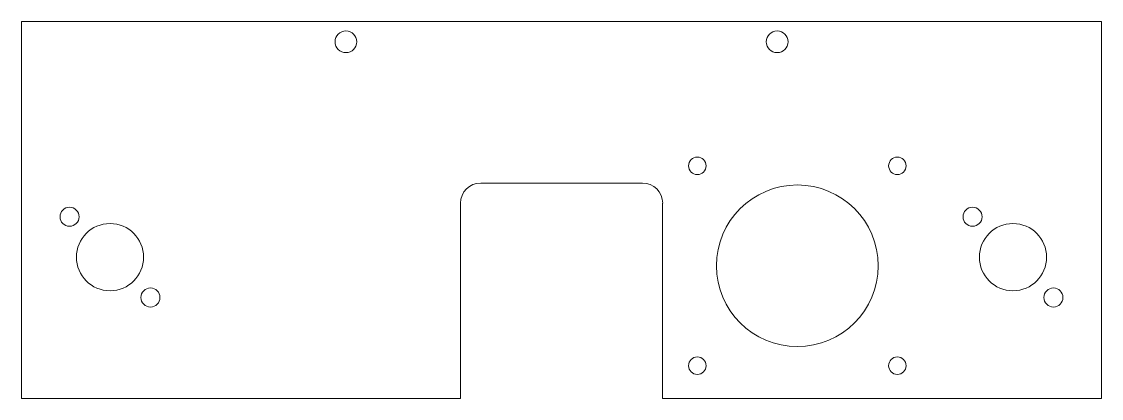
# Model space of a CAD drawing. Header units: inches. Extents: x 3.4 to 13.4, y 25.8 to 29.3.
import ezdxf

# ---------------------------------------------------------------- set-up
doc = ezdxf.new("R2010")
doc.units = ezdxf.units.IN
doc.header["$LTSCALE"] = 4
doc.header["$MEASUREMENT"] = 0

msp = doc.modelspace()

# ---------------------------------------------------------------- linework, layer by layer
at = {"color": 7, "linetype": 'Continuous', "lineweight": 15}
for p, q in [((3.366, 25.825), (3.366, 29.325)), ((3.366, 29.325), (13.381, 29.325)), ((13.381, 29.325), (13.381, 25.825)), ((9.124, 27.825), (7.624, 27.825)), ((7.436, 27.637), (7.436, 25.825)), ((9.311, 25.825), (9.311, 27.637)), ((7.436, 25.825), (3.366, 25.825)), ((13.381, 25.825), (9.311, 25.825))]:
    msp.add_line(p, q, dxfattribs=at)
for centre, radius in [((6.374, 29.137), 0.101), ((10.374, 29.137), 0.101), ((9.633, 27.985), 0.0812), ((11.489, 27.985), 0.0812), ((10.561, 27.057), 0.75), ((3.811, 27.512), 0.0885), ((12.186, 27.512), 0.0885), ((4.186, 27.137), 0.312), ((12.561, 27.137), 0.312), ((4.561, 26.762), 0.0885), ((12.936, 26.762), 0.0885), ((9.633, 26.129), 0.0812), ((11.489, 26.129), 0.0812)]:
    msp.add_circle(centre, radius, dxfattribs=at)
for centre, start, end in [((7.624, 27.637), 90, 180), ((9.124, 27.637), 0, 90)]:
    msp.add_arc(centre, 0.188, start, end, dxfattribs=at)

doc.saveas('drawing.dxf')
